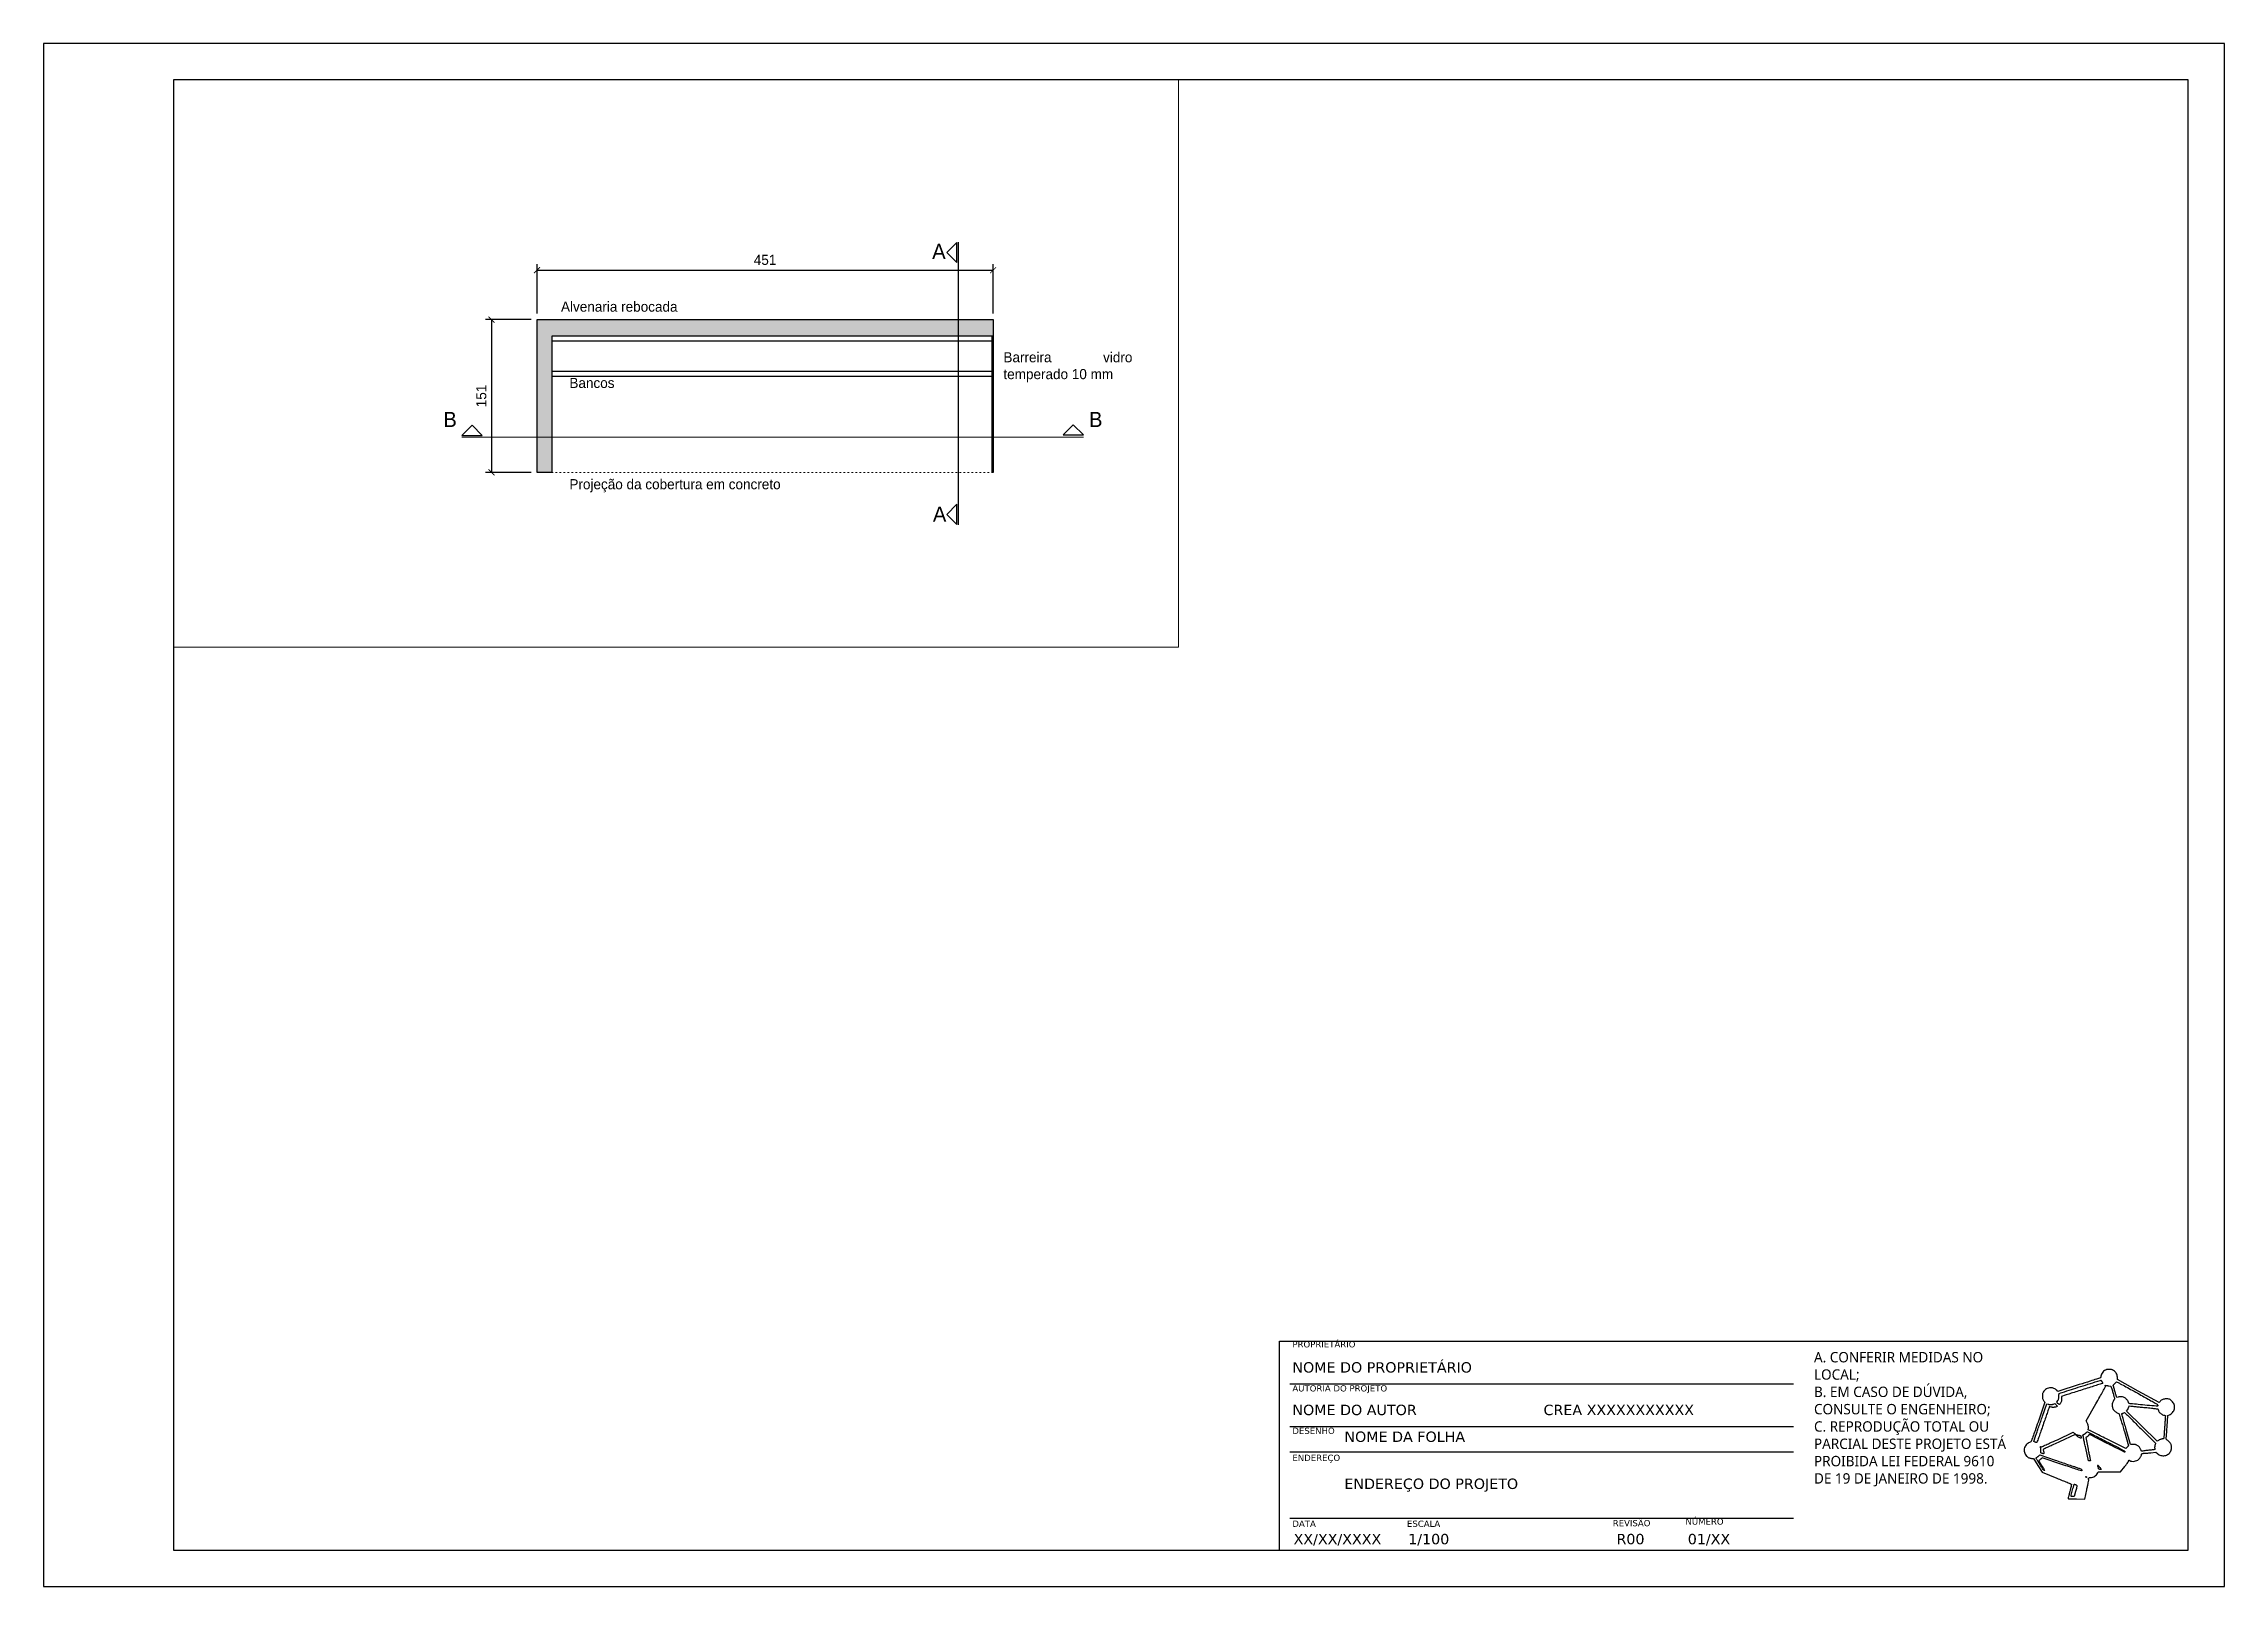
# Paper-space layout 'A3' of a CAD drawing. Header units: centimetres, sheet in millimetres. Extents: x 0 to 420, y 0 to 297.
# The model-space entities are those that its viewports show. They can reach past a viewport. Long polylines and large blocks are cut down to what shows.
import ezdxf

# ---------------------------------------------------------------- set-up
doc = ezdxf.new("R2010")
doc.units = ezdxf.units.CM
doc.header["$LTSCALE"] = 0.5
doc.linetypes.add('ACAD_ISO03W100', pattern=[30, 12, -18])
doc.layers.add('CARIMBO', color=250, linetype='Continuous')
doc.layers.add('COTA', color=10, linetype='Continuous')
doc.styles.add('Century Gothic_B', font='GOTHICB.TTF', dxfattribs={"height": 0.15})
doc.styles.add('COTA40', font='GOTHIC.TTF', dxfattribs={"height": 0.1})
doc.dimstyles.new('COTA40', dxfattribs={"dimscale": 0, "dimtxt": 0.1, "dimasz": 0.06, "dimexe": 0.06, "dimexo": 0.059, "dimgap": 0.05, "dimtad": 1, "dimdec": 0, "dimlfac": 100, "dimzin": 0, "dimdsep": 46, "dimtxsty": 'COTA40', "dimblk": 'ARCHTICK', "dimcen": 0.09, "dimclrt": 7, "dimadec": 0, "dimazin": 0, "dimtfac": 1.5, "dimtdec": 0, "dimtix": 1, "dimtmove": 2, "dimatfit": 3, "dimfxl": 1, "dimtolj": 1, "dimtzin": 0, "dimarcsym": 0})

# ---------------------------------------------------------------- blocks, each defined once
blk = doc.blocks.new('_ArchTick')
at = {"color": 0, "linetype": 'ByBlock', "const_width": 0.15}
blk.add_lwpolyline([(-0.5, -0.5), (0.5, 0.5)], dxfattribs=at)
blk = doc.blocks.new('*D33')
at = {"layer": 'COTA', "color": 0, "lineweight": -2, "transparency": 16777216}
for p, q in [((73.513, -297.838), (73.513, -297.349)), ((78.023, -297.838), (78.023, -297.349)), ((73.513, -297.409), (78.023, -297.409))]:
    blk.add_line(p, q, dxfattribs=at)
at = {"layer": 'Defpoints', "color": 0, "transparency": 16777216}
for p in [(78.023, -297.409), (73.513, -297.897), (78.023, -297.897)]:
    blk.add_point(p, dxfattribs=at)
at = {"layer": 'COTA', "color": 0, "lineweight": -2, "transparency": 16777216, "xscale": 0.06, "yscale": 0.06, "zscale": 0.06, "rotation": 180}
blk.add_blockref('_ArchTick', (73.513, -297.409), dxfattribs=at)
at = {"layer": 'COTA', "color": 0, "lineweight": -2, "transparency": 16777216, "xscale": 0.06, "yscale": 0.06, "zscale": 0.06}
blk.add_blockref('_ArchTick', (78.023, -297.409), dxfattribs=at)
at = {"layer": 'COTA', "color": 7, "transparency": 16777216, "insert": (75.768, -297.307), "char_height": 0.1, "attachment_point": 5, "style": 'COTA40'}
blk.add_mtext('\\A1;451', dxfattribs=at)
blk = doc.blocks.new('*D34')
at = {"layer": 'COTA', "color": 0, "lineweight": -2, "transparency": 16777216}
for p, q in [((73.454, -297.897), (73.003, -297.897)), ((73.063, -297.897), (73.063, -299.407)), ((73.454, -299.407), (73.003, -299.407))]:
    blk.add_line(p, q, dxfattribs=at)
at = {"layer": 'Defpoints', "color": 0, "lineweight": 5, "transparency": 16777216}
for p in [(73.513, -297.897), (73.063, -299.407), (73.513, -299.407)]:
    blk.add_point(p, dxfattribs=at)
at = {"layer": 'COTA', "color": 0, "lineweight": -2, "transparency": 16777216, "xscale": 0.06, "yscale": 0.06, "zscale": 0.06}
for p, rotation in [((73.063, -297.897), 90), ((73.063, -299.407), 270)]:
    blk.add_blockref('_ArchTick', p, dxfattribs=dict(at, rotation=rotation))
at = {"layer": 'COTA', "color": 7, "transparency": 16777216, "insert": (72.962, -298.652), "char_height": 0.1, "attachment_point": 5, "rotation": 90, "style": 'COTA40'}
blk.add_mtext('\\A1;151', dxfattribs=at)

msp = doc.modelspace()

# ---------------------------------------------------------------- hatches: boundary and pattern name
at = {"layer": 'CARIMBO', "true_color": 0xcd6928}
h = msp.add_hatch(color=32, dxfattribs=at)
h.dxf.hatch_style = 1
h.paths.add_polyline_path([(73.663, -299.407), (73.663, -298.057), (78.023, -298.057), (78.023, -297.897), (73.513, -297.897), (73.513, -299.407)])
at = {"layer": 'CARIMBO'}
h = msp.add_hatch(dxfattribs=at)
h.set_pattern_fill('ANSI32', color=4, scale=0.002)
h.set_pattern_definition([(45, (72.778125, -296.412878), (-0.013470384, 0.013470384), []), (45, (72.787106, -296.412878), (-0.013470384, 0.013470384), [])])
h.paths.add_polyline_path([(78.023, -298.057), (78.023, -299.407), (78.013, -299.407), (78.013, -298.057)])

# ---------------------------------------------------------------- linework, layer by layer
for p, q in [((77.665, -297.334), (77.665, -297.134)), ((77.682, -299.925), (77.682, -297.131)), ((77.665, -299.922), (77.665, -299.722))]:
    msp.add_line(p, q, dxfattribs=at)
for points in [[(77.665, -297.334), (77.665, -297.134), (77.565, -297.234), (77.665, -297.334)], [(73.663, -298.107), (78.013, -298.107)], [(73.663, -298.407), (78.013, -298.407)], [(73.663, -298.457), (78.013, -298.457)], [(72.77, -299.041), (72.97, -299.041), (72.87, -298.941), (72.77, -299.041)], [(78.716, -299.036), (78.916, -299.036), (78.816, -298.936), (78.716, -299.036)], [(77.665, -299.922), (77.665, -299.722), (77.565, -299.822), (77.665, -299.922)]]:
    msp.add_lwpolyline(points, dxfattribs=at)
at = {"layer": 'CARIMBO', "color": 30, "true_color": 0xf26722}
for points in [[(73.663, -299.407), (73.513, -299.407), (73.513, -297.897), (78.023, -297.897), (78.023, -298.057)], [(73.663, -299.407), (73.663, -298.057), (78.023, -298.057)]]:
    msp.add_lwpolyline(points, dxfattribs=at)
at = {"layer": 'CARIMBO', "color": 4}
msp.add_lwpolyline([(78.023, -298.057), (78.023, -299.407), (78.013, -299.407), (78.013, -298.057), (78.023, -298.057)], dxfattribs=at)
at = {"layer": 'CARIMBO', "linetype": 'Continuous', "lineweight": 5}
for points in [[(75.843, -299.059), (72.77, -299.059)], [(75.843, -299.059), (78.916, -299.059)]]:
    msp.add_lwpolyline(points, dxfattribs=at)
at = {"layer": 'CARIMBO', "linetype": 'ACAD_ISO03W100', "lineweight": 5}
msp.add_lwpolyline([(78.023, -299.407), (78.023, -299.407), (78.023, -299.407), (73.663, -299.407)], dxfattribs=at)

# ---------------------------------------------------------------- texts
at = {"layer": 'CARIMBO', "attachment_point": 1, "style": 'Century Gothic_B'}
for s, width, heights, insert, char_height in [('{\\fCentury Gothic|b0|i0|c0|p34;A}', 0.4899, [0], (77.42, -297.148), 0.15), ('{\\fCentury Gothic|b0|i0|c0|p34;Alvenaria rebocada}', 2.1286, [0.127], (73.75, -297.719), 0.1), ('\\pxqj;{\\fCentury Gothic|b0|i0|c0|p34;Barreira vidro temperado 10 mm}', 1.27151, [0.613], (78.125, -298.219), 0.1), ('\\pxqj;{\\fCentury Gothic|b0|i0|c0|p34;Bancos}', 1.8497, [0.358], (73.833, -298.473), 0.1), ('{\\fCentury Gothic|b0|i0|c0|p34;B}', 0.4899, [0], (72.586, -298.809), 0.15), ('{\\fCentury Gothic|b0|i0|c0|p34;B}', 0.4899, [0], (78.971, -298.809), 0.15), ('\\pxqj;{\\fCentury Gothic|b0|i0|c0|p34;Projeção da cobertura em concreto}', 4.18047, [0.358], (73.833, -299.474), 0.1), ('{\\fCentury Gothic|b0|i0|c0|p34;A}', 0.4899, [0], (77.427, -299.746), 0.15)]:
    msp.add_mtext_dynamic_manual_height_columns(s, width=width, gutter_width=0.01, heights=heights, dxfattribs=dict(at, insert=insert, char_height=char_height))

# ---------------------------------------------------------------- dimensions: what is measured, and where the dimension line sits
at = {"layer": 'COTA'}
dim = msp.add_linear_dim(base=(78.023, -297.409), p1=(73.513, -297.897), p2=(78.023, -297.897), dimstyle='COTA40', override={"dimscale": 1}, dxfattribs=at)
dim.commit()
dim.dimension.update_dxf_attribs({"geometry": '*D33', "text_midpoint": (75.768, -297.307)})
dim = msp.add_linear_dim(base=(73.063, -299.407), p1=(73.513, -297.897), p2=(73.513, -299.407), angle=90, dimstyle='COTA40', override={"dimscale": 1}, dxfattribs=at)
dim.commit()
dim.dimension.update_dxf_attribs({"geometry": '*D34', "text_midpoint": (72.962, -298.652)})

psp = doc.layouts.new('A3')

# ---------------------------------------------------------------- linework, layer by layer
for points in [[(397.08, 41.64, 0.079478), (396.74, 41.4, 0.054467), (396.45, 41.04, 0.055091), (396.25, 40.63, 0.089267), (396.18, 40.25, -0.318001), (396.12, 40.17, -0.00227), (395.34, 39.9, -0.004795), (394.18, 39.51, -0.00091), (392.05, 38.84), (387.93, 37.53), (387.7, 37.75, 0.045989), (387.45, 37.95, 0.048466), (387.17, 38.1, 0.049205), (386.87, 38.19, 0.050376), (386.56, 38.22, 0.057358), (386.1, 38.17, 0.073919), (385.71, 38.01, 0.074646), (385.39, 37.75, 0.059941), (385.13, 37.39, 0.022187), (385.03, 37.19, 0.046293), (384.98, 37.03, 0.042492), (384.95, 36.86, 0.016038), (384.94, 36.61, 0.031811), (384.97, 36.29, 0.052573), (385.03, 36.03, 0.056422), (385.14, 35.8, 0.043793), (385.31, 35.58), (385.44, 35.44), (384.12, 31.64, -0.001341), (383.53, 29.96, -0.00365), (383.1, 28.79, -0.000922), (382.76, 27.86, -0.232969), (382.7, 27.8, 0.052602), (382.3, 27.63, 0.060655), (381.96, 27.39, 0.062659), (381.7, 27.08, 0.062566), (381.53, 26.71, 0.067657), (381.44, 26.28, 0.07176), (381.48, 25.84, 0.071432), (381.65, 25.44, 0.066114), (381.92, 25.08, 0.03404), (382.13, 24.9, 0.051282), (382.34, 24.77, 0.04987), (382.58, 24.69, 0.030117), (382.87, 24.63), (383.23, 24.59), (384.07, 23.28), (384.92, 21.97), (387.71, 20.84, -0.00035), (388.78, 20.41, -0.000565), (389.69, 20.04, -0.000077), (390.5, 19.7, -0.041097), (390.55, 19.68, -0.317107), (390.56, 19.64, -0.002034), (390.48, 19.25, -0.00699), (390.37, 18.81, -0.004284), (390.24, 18.29, 0.003499), (390.08, 17.68, 0.009869), (389.98, 17.26, 0.005641), (389.91, 16.94, 0.317571), (389.94, 16.89, 0.121999), (389.99, 16.87, 0.001087), (390.44, 16.85, 0.003666), (390.96, 16.84, 0.002349), (391.55, 16.82), (393.1, 16.8), (393.5, 18.6, 0.003235), (393.65, 19.31, 0.004837), (393.77, 19.92, 0.002145), (393.87, 20.45, 0.099334), (393.86, 20.56, -0.057961), (393.84, 20.75, -0.189286), (393.89, 20.86, -0.162677), (394.01, 20.93, -0.040506), (394.23, 20.95, 0.074695), (394.64, 21.01, 0.067212), (395.03, 21.19, 0.06575), (395.36, 21.47, 0.065907), (395.61, 21.83), (395.72, 22.05), (397.86, 22.04), (400.01, 22.02), (400.82, 23.07, 0.005197), (401.14, 23.5, 0.009482), (401.39, 23.85, 0.004462), (401.59, 24.15, 0.241149), (401.59, 24.21, -0.038552), (401.58, 24.28, -0.487664), (401.59, 24.29, -0.104544), (401.63, 24.28, -0.003557), (401.79, 24.21, 0.08403), (402.2, 24.08, 0.068415), (402.66, 24.09, 0.066973), (403.11, 24.22, 0.07379), (403.5, 24.46, 0.047786), (403.69, 24.66, 0.036473), (403.86, 24.91, 0.037396), (403.99, 25.16, 0.094407), (404.03, 25.36, -0.152944), (404.06, 25.48, -0.128065), (404.16, 25.56, -0.081842), (404.33, 25.61, -0.031911), (404.57, 25.63, 0.017211), (404.75, 25.64, 0.003074), (405.07, 25.66, 0.003318), (405.45, 25.69, 0.00299), (405.84, 25.73), (406.8, 25.84), (407.1, 25.57, 0.108864), (407.77, 25.21, 0.117508), (408.51, 25.17, 0.117913), (409.19, 25.46, 0.110153), (409.68, 26.04, 0.037258), (409.74, 26.18, 0.034903), (409.78, 26.34, 0.029781), (409.8, 26.52, 0.016378), (409.81, 26.74, 0.015811), (409.81, 26.99, 0.046417), (409.78, 27.16, 0.049348), (409.73, 27.32, 0.019736), (409.62, 27.53, 0.027212), (409.51, 27.7, 0.030137), (409.39, 27.85, 0.030273), (409.25, 27.98, 0.027963), (409.1, 28.1, -0.012714), (408.92, 28.22, -0.065884), (408.83, 28.31, -0.119764), (408.8, 28.38, -0.093219), (408.8, 28.48, 0.026903), (408.81, 28.6, 0.000513), (408.86, 29.22, 0.001244), (408.91, 29.94, 0.000833), (408.97, 30.77), (409.11, 32.9), (409.4, 33.01, 0.131929), (410.03, 33.47, 0.124197), (410.37, 34.2, 0.123277), (410.32, 35, 0.128862), (409.9, 35.67, 0.035506), (409.65, 35.88, 0.060104), (409.41, 36.01, 0.058967), (409.14, 36.08, 0.032836), (408.8, 36.1, 0.043172), (408.45, 36.07, 0.058016), (408.13, 35.98, 0.059393), (407.85, 35.82, 0.048311), (407.6, 35.59), (407.41, 35.38), (403.42, 37.59), (399.44, 39.8), (399.4, 40.27, 0.045148), (399.33, 40.7, 0.069177), (399.19, 41.04, 0.07197), (398.96, 41.32, 0.053536), (398.65, 41.56, 0.019859), (398.44, 41.68, 0.053842), (398.28, 41.74, 0.04808), (398.1, 41.76, 0.013377), (397.83, 41.77, 0.014365), (397.58, 41.76, 0.029893), (397.39, 41.74, 0.035951), (397.23, 41.7, 0.034713)], [(396.32, 39.57, 0.031863), (396.34, 39.52, 0.011462), (396.38, 39.44, 0.011316), (396.43, 39.36, 0.013177), (396.47, 39.29, -0.017287), (396.51, 39.22, -0.0272), (396.54, 39.16, -0.025593), (396.56, 39.11, -0.299351), (396.55, 39.09, -0.099006), (396.53, 39.08, -0.000046), (395.58, 38.77, -0.000665), (394.52, 38.43, -0.000405), (393.27, 38.04, 0.00001), (391.97, 37.63, 0.000012), (390.77, 37.25, 0.00001), (389.76, 36.93, 0.000097), (389.33, 36.79), (388.66, 36.58), (388.66, 36.15, -0.038871), (388.64, 35.82, -0.04202), (388.56, 35.5, -0.046084), (388.45, 35.24, -0.095107), (388.3, 35.07, -0.095463), (388.24, 35.03, -0.1793), (388.17, 35.03, -0.082716), (388.1, 35.08, -0.010801), (387.95, 35.22), (387.71, 35.45), (387.91, 35.77, 0.023212), (388.02, 35.97, 0.053839), (388.08, 36.13, 0.044556), (388.1, 36.31, 0.011864), (388.12, 36.6, -0.009508), (388.13, 36.84, -0.028153), (388.15, 37, -0.038951), (388.17, 37.11, -0.225559), (388.21, 37.15, -0.011613), (388.74, 37.33, -0.000133), (392.31, 38.46, -0.000027), (396.07, 39.65, -0.060557), (396.19, 39.67, -0.100927), (396.23, 39.67, -0.076882), (396.27, 39.65, -0.074024), (396.3, 39.61, -0.081175)], [(397.72, 38.61), (398.16, 38.57), (398.37, 37.81, 0.001166), (398.47, 37.49, 0.000919), (398.57, 37.13, 0.000929), (398.66, 36.81, 0.002298), (398.74, 36.57, -0.006874), (398.81, 36.3, -0.039177), (398.84, 36.16, -0.084305), (398.84, 36.07, -0.165216), (398.8, 36.01, 0.067696), (398.76, 35.96, 0.012124), (398.69, 35.86, 0.012896), (398.62, 35.74, 0.011331), (398.55, 35.61, 0.053195), (398.45, 35.33, 0.04526), (398.4, 35.01, 0.044287), (398.4, 34.67, 0.04575), (398.47, 34.35, 0.070802), (398.59, 34.08, 0.048201), (398.81, 33.81, 0.046928), (399.08, 33.57, 0.056012), (399.38, 33.41, -0.016724), (399.59, 33.31, -0.09403), (399.69, 33.24, -0.096831), (399.75, 33.13, -0.018271), (399.82, 32.91, 0.002353), (399.89, 32.67, 0.000112), (400.13, 31.86, 0.000183), (400.42, 30.9, 0.000132), (400.74, 29.82), (401.55, 27.08), (401.27, 26.79), (400.99, 26.51), (397.65, 28.21, 0.000388), (396.35, 28.86, 0.000576), (395.21, 29.44, 0.000248), (394.23, 29.93, 0.011766), (394.03, 30.03), (393.76, 30.15), (393.8, 30.47, 0.051501), (393.81, 30.75, 0.041753), (393.75, 31.06, 0.040572), (393.65, 31.36, 0.041767), (393.5, 31.63), (393.35, 31.86), (395.26, 35.16, 0.00172), (396.02, 36.47, 0.003292), (396.62, 37.54, 0.000501), (397.12, 38.45, 0.318822), (397.12, 38.51, -0.087878), (397.07, 38.59, -0.168967), (397.06, 38.66, -0.263976), (397.1, 38.7, -0.164458), (397.17, 38.7, 0.053649), (397.24, 38.68, 0.00818), (397.38, 38.65, 0.009074), (397.55, 38.63, 0.007751)], [(403.65, 36.97, -0.000688), (405.85, 35.75, -0.008137), (406.69, 35.26, -0.012877), (407.15, 34.97, -0.300165), (407.2, 34.83, -0.057537), (407.18, 34.77, -0.102251), (407.15, 34.72, -0.110803), (407.1, 34.69, -0.076165), (407.04, 34.68, -0.02293), (406.89, 34.69, -0.000084), (405.11, 34.85, -0.000518), (403.4, 35.02, -0.0009), (401.98, 35.15, -0.012807), (401.74, 35.18, -0.097718), (401.63, 35.22, -0.155413), (401.57, 35.29, -0.047521), (401.53, 35.43, 0.071412), (401.44, 35.65, 0.040121), (401.28, 35.89, 0.038825), (401.07, 36.11, 0.047979), (400.85, 36.29, 0.062874), (400.54, 36.43, 0.047954), (400.18, 36.5, 0.048985), (399.82, 36.51, 0.077879), (399.52, 36.43), (399.28, 36.33), (399.16, 36.73, -0.000885), (399.1, 36.93, -0.000271), (399.01, 37.24, -0.000271), (398.9, 37.58, -0.000296), (398.81, 37.92), (398.57, 38.72), (398.91, 39.06), (399.25, 39.4), (399.66, 39.18, -0.003409), (399.95, 39.02, -0.000135), (401.01, 38.44, -0.000239), (402.25, 37.75, -0.000169)], [(386.53, 35, 0.029732), (386.65, 35.01, 0.016387), (386.8, 35.03, 0.016289), (386.94, 35.06, 0.025067), (387.07, 35.09), (387.34, 35.19), (387.6, 34.93, -0.027415), (387.77, 34.74, -0.311881), (387.78, 34.64, -0.197541), (387.68, 34.57, -0.012375), (387.33, 34.49, -0.021963), (387.15, 34.46, -0.036691), (387, 34.45, -0.035708), (386.84, 34.47, -0.019541), (386.66, 34.51), (386.31, 34.6), (386.18, 34.24, 0.003701), (386.09, 34, 0.000146), (385.77, 33.08, 0.000259), (385.4, 32.01, 0.000183), (384.98, 30.8, -0.0004), (384.56, 29.61, -0.000658), (384.21, 28.6, -0.00004), (383.89, 27.7, -0.112129), (383.88, 27.68, -0.253723), (383.86, 27.67, -0.007738), (383.78, 27.69, -0.013512), (383.68, 27.72, -0.008721), (383.56, 27.76), (383.27, 27.86), (383.7, 29.1, -0.000037), (383.92, 29.74, -0.000012), (384.25, 30.69, -0.000012), (384.62, 31.74, -0.000014), (384.97, 32.76), (385.81, 35.17), (386.04, 35.09, 0.02723), (386.15, 35.05, 0.01557), (386.28, 35.03, 0.01552), (386.42, 35.01, 0.0248)], [(404.73, 34.44, -0.00146), (405.98, 34.31, -0.007591), (406.67, 34.23, -0.006209), (407.11, 34.17, -0.238802), (407.19, 34.11, -0.015788), (407.22, 34.06, -0.00479), (407.25, 33.98, -0.004792), (407.29, 33.9, -0.005205), (407.32, 33.81, 0.075512), (407.46, 33.56, 0.049275), (407.68, 33.32, 0.047846), (407.96, 33.12, 0.05785), (408.26, 32.99, -0.001287), (408.39, 32.95, -0.00198), (408.51, 32.91, -0.000639), (408.62, 32.88, -0.057514), (408.63, 32.87, -0.280891), (408.64, 32.86, -0.000083), (408.6, 32.23, -0.001358), (408.55, 31.53, -0.000819), (408.49, 30.7, 0.000173), (408.43, 29.87, 0.000278), (408.38, 29.16, 0.000042), (408.33, 28.53, 0.018054), (408.33, 28.49, -0.302632), (408.31, 28.46, -0.016169), (408.22, 28.43, -0.020877), (408.1, 28.39, -0.013225), (407.96, 28.36, 0.026185), (407.8, 28.32, 0.017269), (407.62, 28.26, 0.017393), (407.44, 28.18, 0.031903), (407.31, 28.11), (407.03, 27.93), (404.1, 30.82), (401.17, 33.71), (401.36, 34.01, 0.020627), (401.43, 34.14, 0.016626), (401.5, 34.28, 0.016938), (401.56, 34.42, 0.04077), (401.59, 34.53), (401.63, 34.75), (401.97, 34.71, 0.006056), (402.21, 34.68, 0.00035), (402.93, 34.61, 0.000532), (403.78, 34.53, 0.000391)], [(391.48, 29.22, 0.022644), (391.57, 29.19, 0.007246), (391.7, 29.15, 0.007213), (391.85, 29.11, 0.007999), (392, 29.08, -0.013341), (392.21, 29.03, -0.09412), (392.3, 28.99, -0.140632), (392.35, 28.92, -0.042772), (392.39, 28.79, -0.013144), (392.4, 28.71, -0.018928), (392.41, 28.63, -0.014987), (392.41, 28.57, -0.202429), (392.41, 28.55, -0.290652), (392.31, 28.53, -0.026241), (392.06, 28.63, -0.031552), (391.8, 28.78, -0.038811), (391.57, 28.95), (391.26, 29.24), (388.26, 27.85, 0.000325), (387.1, 27.31, 0.000519), (386.12, 26.85, 0.000091), (385.24, 26.45, 0.028847), (385.18, 26.41, 0.150482), (385.14, 26.37, 0.101192), (385.13, 26.3, 0.050792), (385.13, 26.2, 0.010673), (385.17, 26.03, -0.016188), (385.2, 25.9, -0.018725), (385.21, 25.77, -0.018072), (385.22, 25.67, -0.096024), (385.21, 25.61, -0.109493), (385.18, 25.56, -0.19019), (385.13, 25.54, -0.077362), (385.06, 25.55, -0.008984), (384.89, 25.6), (384.62, 25.7), (384.65, 26.1, 0.016704), (384.65, 26.27, 0.015745), (384.65, 26.45, 0.01593), (384.63, 26.6, 0.051425), (384.61, 26.7, -0.032234), (384.57, 26.83, -0.159965), (384.58, 26.91, -0.375896), (384.62, 26.93, -0.099665), (384.69, 26.89, 0.279284), (384.79, 26.88, 0.00254), (385.44, 27.16, 0.00554), (386.35, 27.56, 0.001381), (387.83, 28.24), (390.89, 29.66), (391.1, 29.48, 0.017534), (391.2, 29.4, 0.014145), (391.3, 29.33, 0.014381), (391.41, 29.26, 0.035279)], [(397.24, 27.91, -0.001061), (399.09, 26.97, -0.005481), (400.1, 26.43, -0.003402), (400.78, 26.06, -0.230482), (400.85, 25.95, -0.036963), (400.85, 25.9, -0.061098), (400.85, 25.86, -0.087861), (400.84, 25.83, -0.25533), (400.82, 25.82, -0.111829), (400.78, 25.83, -0.000079), (399.8, 26.32, -0.000923), (398.7, 26.87, -0.000564), (397.41, 27.53), (394.06, 29.23), (393.84, 29.02, -0.014844), (393.74, 28.93, -0.012465), (393.63, 28.84, -0.01265), (393.53, 28.77, -0.033546), (393.45, 28.72), (393.29, 28.64), (393.75, 26.42, -0.000653), (393.92, 25.57, -0.001083), (394.07, 24.86, -0.000055), (394.2, 24.21, -0.260012), (394.2, 24.2, -0.142558), (394.19, 24.19, -0.004079), (394.13, 24.18, -0.007961), (394.07, 24.17, -0.005359), (393.99, 24.16), (393.8, 24.14), (393.29, 26.61, -0.000185), (393.09, 27.56, -0.000301), (392.92, 28.37, -0.000033), (392.77, 29.09, -0.02743), (392.76, 29.12, -0.246772), (392.77, 29.15, -0.022251), (392.82, 29.19, -0.024852), (392.89, 29.23, -0.016722), (392.97, 29.27, 0.03062), (393.07, 29.32, 0.017067), (393.17, 29.4, 0.016974), (393.28, 29.48, 0.026295), (393.36, 29.56, -0.013983), (393.44, 29.63, -0.018776), (393.51, 29.69, -0.016116), (393.57, 29.73, -0.154035), (393.6, 29.74, -0.116878), (393.64, 29.73, -0.000078), (394.69, 29.21, -0.000936), (395.86, 28.62, -0.000571)], [(404.17, 30.11), (406.75, 27.55), (406.64, 27.25, 0.028266), (406.6, 27.1, 0.02451), (406.58, 26.95, 0.024559), (406.57, 26.79, 0.028739), (406.57, 26.64, -0.001995), (406.58, 26.52, -0.003309), (406.59, 26.42, -0.000447), (406.6, 26.33, -0.361795), (406.6, 26.32, -0.03599), (406.59, 26.32, -0.000005), (406.27, 26.29, -0.000135), (405.91, 26.25, -0.000082), (405.48, 26.2, 0.001749), (405.04, 26.15, 0.002362), (404.65, 26.1, 0.001598), (404.32, 26.06, 0.025723), (404.21, 26.04, -0.06375), (404.12, 26.03, -0.183375), (404.05, 26.05, -0.102514), (404, 26.12, -0.0133), (403.93, 26.29, 0.038184), (403.81, 26.56, 0.047969), (403.66, 26.78, 0.047232), (403.46, 26.96, 0.035356), (403.21, 27.13, 0.026141), (403.03, 27.23, 0.054643), (402.89, 27.28, 0.04436), (402.71, 27.3, 0.012318), (402.44, 27.3), (401.95, 27.29), (401.09, 30.21, -0.000578), (400.76, 31.33, -0.000934), (400.48, 32.29, -0.000122), (400.23, 33.14, -0.071528), (400.23, 33.2, -0.231594), (400.24, 33.23, -0.028555), (400.31, 33.27, -0.029017), (400.39, 33.32, -0.020061), (400.5, 33.36), (400.77, 33.45), (401.18, 33.06, -0.004686), (401.45, 32.8, -0.000307), (402.23, 32.04, -0.000446), (403.15, 31.12, -0.000333)], [(391.41, 22.95, -0.00294), (392.05, 22.73, -0.025576), (392.33, 22.62, -0.063924), (392.47, 22.53, -0.160072), (392.53, 22.42, -0.022263), (392.55, 22.36, -0.029376), (392.55, 22.3, -0.029705), (392.55, 22.25, -0.178357), (392.54, 22.23, -0.282142), (392.51, 22.22, -0.000118), (391.4, 22.58, -0.00162), (390.17, 22.99, -0.000979), (388.71, 23.48), (384.91, 24.76), (384.64, 24.51, -0.0088), (384.53, 24.41, -0.010914), (384.42, 24.32, -0.009353), (384.33, 24.25, -0.076824), (384.28, 24.23, 0.454089), (384.26, 24.18, 0.011435), (384.37, 23.97, 0.014163), (384.55, 23.68, 0.004889), (384.81, 23.26, -0.002961), (385.04, 22.9, -0.004887), (385.24, 22.59, -0.00098), (385.4, 22.32, -0.344756), (385.4, 22.3, -0.332227), (385.33, 22.29, -0.073954), (385.22, 22.37, -0.040347), (385.08, 22.53, -0.012625), (384.9, 22.8, 0.000931), (384.76, 23.02, 0.000368), (384.56, 23.33, 0.000364), (384.35, 23.67, 0.000456), (384.15, 23.98, -0.003073), (383.86, 24.42, -0.037661), (383.77, 24.6, -0.141134), (383.75, 24.7, -0.229813), (383.8, 24.77, 0.031012), (383.86, 24.81, 0.007771), (383.96, 24.89, 0.007907), (384.07, 24.98, 0.007886), (384.18, 25.07), (384.43, 25.3), (387.38, 24.3, 0.000185), (388.58, 23.9, 0.000193), (389.78, 23.49, 0.000185), (390.81, 23.15, 0.000842)], [(393.43, 21.07, -0.076926), (393.45, 21, -0.400869), (393.44, 20.97, -0.241841), (393.39, 20.98, -0.055352), (393.33, 21.04, -0.030483), (393.3, 21.08, -0.110288), (393.29, 21.11, -0.256649), (393.3, 21.13, -0.176123), (393.32, 21.14, -0.085443), (393.35, 21.13, -0.053409), (393.38, 21.12, -0.051744), (393.41, 21.09, -0.0641)], [(396.12, 22.77), (396.24, 22.53), (396.02, 22.53, -0.027082), (395.9, 22.54, -0.12113), (395.83, 22.56, -0.146283), (395.79, 22.61, -0.046007), (395.76, 22.7, 0.011613), (395.73, 22.84, 0.008793), (395.68, 23, 0.008303), (395.63, 23.16, 0.007412), (395.57, 23.32, -0.725169), (395.61, 23.35, -0.053003), (395.76, 23.22, -0.025562), (395.98, 22.98, -0.050515)], [(391.37, 19.58, -0.028509), (391.47, 19.53, -0.046806), (391.55, 19.48, -0.059049), (391.6, 19.42, -0.167141), (391.62, 19.37, -0.056978), (391.61, 19.3, -0.001834), (391.54, 19.01, -0.003514), (391.45, 18.67, -0.002431), (391.35, 18.29), (391.08, 17.31), (390.78, 17.29, -0.012359), (390.62, 17.28, -0.076101), (390.54, 17.29, -0.179049), (390.5, 17.32, -0.1443), (390.48, 17.38, -0.063864), (390.5, 17.54, -0.000816), (390.77, 18.58, -0.000222), (391.06, 19.66, -0.340161), (391.09, 19.68, -0.086842), (391.1, 19.68, -0.001738), (391.18, 19.65, -0.004072), (391.27, 19.62, -0.002718)]]:
    psp.add_lwpolyline(points, format="xyb", close=True)
at = {"layer": 'CARIMBO'}
for p, q in [((420, 297), (0, 297)), ((0, 297), (0, 0)), ((420, 0), (420, 297)), ((25, 290), (25, 7)), ((413, 290), (25, 290)), ((413, 7), (413, 290)), ((238, 7), (238, 47.2)), ((238, 47.2), (413, 47.2)), ((240, 39), (337, 39)), ((240, 30.8), (337, 30.8)), ((240, 25.9), (337, 25.9)), ((240, 13.1), (337, 13.1)), ((25, 7), (413, 7)), ((0, 0), (420, 0))]:
    psp.add_line(p, q, dxfattribs=at)

# ---------------------------------------------------------------- texts
at = {"layer": 'CARIMBO', "attachment_point": 1}
for s, width, insert, char_height in [('{\\fVerdana|b0|i0|c0|p34;PROPRIETÁRIO}', 5.9377, (240.5, 47.2), 1.2), ('{\\fVerdana|b0|i0|c0|p34;NOME DO PROPRIETÁRIO}', 60.6098, (240.5, 43.16), 2), ('{\\fMicrosoft JhengHei UI|b0|i0|c0|p34;A. CONFERIR MEDIDAS NO LOCAL;\\PB. EM CASO DE DÚVIDA, CONSULTE O ENGENHEIRO;\\PC. REPRODUÇÃO TOTAL OU PARCIAL DESTE PROJETO ESTÁ PROIBIDA LEI FEDERAL 9610 DE 19 DE JANEIRO DE 1998.}', 37.1667, (340.96, 45.12), 2), ('{\\fVerdana|b0|i0|c0|p34;AUTORIA DO PROJETO}', 29.425, (240.5, 38.72), 1.2), ('{\\fVerdana|b0|i0|c0|p34;NOME DO AUTOR                            CREA XXXXXXXXXXX}', 93.8651, (240.5, 34.97), 2), ('{\\fVerdana|b0|i0|c0|p34;DESENHO}', 29.425, (240.5, 30.55), 1.2), ('{\\fVerdana|b0|i0|c0|p34;NOME DA FOLHA}', 60.6098, (250.52, 29.81), 2), ('{\\fVerdana|b0|i0|c0|p34;ENDEREÇO}', 29.425, (240.5, 25.35), 1.2), ('{\\fVerdana|b0|i0|c0|p34;ENDEREÇO DO PROJETO}', 60.6098, (250.52, 20.75), 2), ('{\\fVerdana|b0|i0|c0|p34;DATA}', 29.425, (240.5, 12.66), 1.2), ('{\\fVerdana|b0|i0|c0|p34;ESCALA}', 29.425, (262.57, 12.66), 1.2), ('{\\fVerdana|b0|i0|c0|p34;REVISÃO}', 29.425, (302.2, 12.78), 1.2), ('{\\fVerdana|b0|i0|c0|p34;NÚMERO}', 29.425, (316.21, 13.08), 1.2), ('{\\fVerdana|b0|i0|c0|p34;XX/XX/XXXX}', 60.6098, (240.74, 10.11), 2), ('{\\fVerdana|b0|i0|c0|p34;1/100}', 60.6098, (262.81, 10.11), 2), ('{\\fVerdana|b0|i0|c0|p34;R00}', 60.6098, (302.92, 10.11), 2), ('{\\fVerdana|b0|i0|c0|p34;01/XX}', 60.6098, (316.65, 10.11), 2)]:
    psp.add_mtext_dynamic_manual_height_columns(s, width=width, gutter_width=1, heights=[0], dxfattribs=dict(at, insert=insert, char_height=char_height))

# ---------------------------------------------------------------- viewports
at = {"layer": 'CARIMBO', "linetype": 'ACAD_ISO03W100', "lineweight": 5}
psp.add_viewport(center=(121.77, 235.4), size=(193.55, 109.2061), view_center_point=(74.886, -298.332), view_height=5.60721, dxfattribs=at)

doc.saveas('drawing.dxf')
